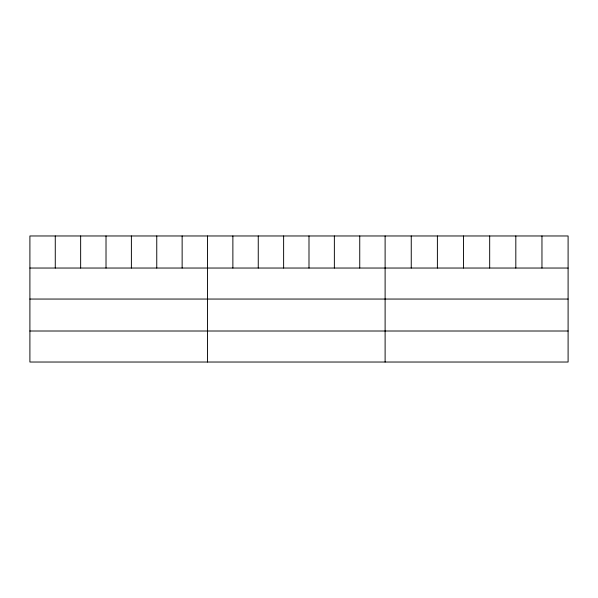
<?xml version="1.0" encoding="UTF-8"?>
<svg xmlns="http://www.w3.org/2000/svg" width="598" height="598" viewBox="0 0 598 598"><rect width="100%" height="100%" fill="white"/><g stroke="black" fill="none" stroke-linecap="round" stroke-linejoin="round"><path stroke-width="0.9" d="M568.1 268.039L568.1 362.029L29.9 362.029L29.9 235.971L568.1 235.971L568.1 268.039L29.9 268.039M29.9 299.052L568.1 299.052M29.9 331.008L568.1 331.008M541.96 235.971L541.96 268.039M515.82 235.971L515.82 268.039M489.68 235.971L489.68 268.039M463.532 235.971L463.532 268.039M437.392 235.971L437.392 268.039M411.252 235.971L411.252 268.039M385.112 235.971L385.112 362.029M359.742 235.971L359.742 268.039M334.364 235.971L334.364 268.039M308.994 235.971L308.994 268.039M283.624 235.971L283.624 268.039M258.254 235.971L258.254 268.039M232.876 235.971L232.876 268.039M207.506 235.971L207.506 362.029M182.136 235.971L182.136 268.039M156.758 235.971L156.758 268.039M131.388 235.971L131.388 268.039M106.018 235.971L106.018 268.039M80.648 235.971L80.648 268.039M55.27 235.971L55.27 268.039"/></g></svg>
